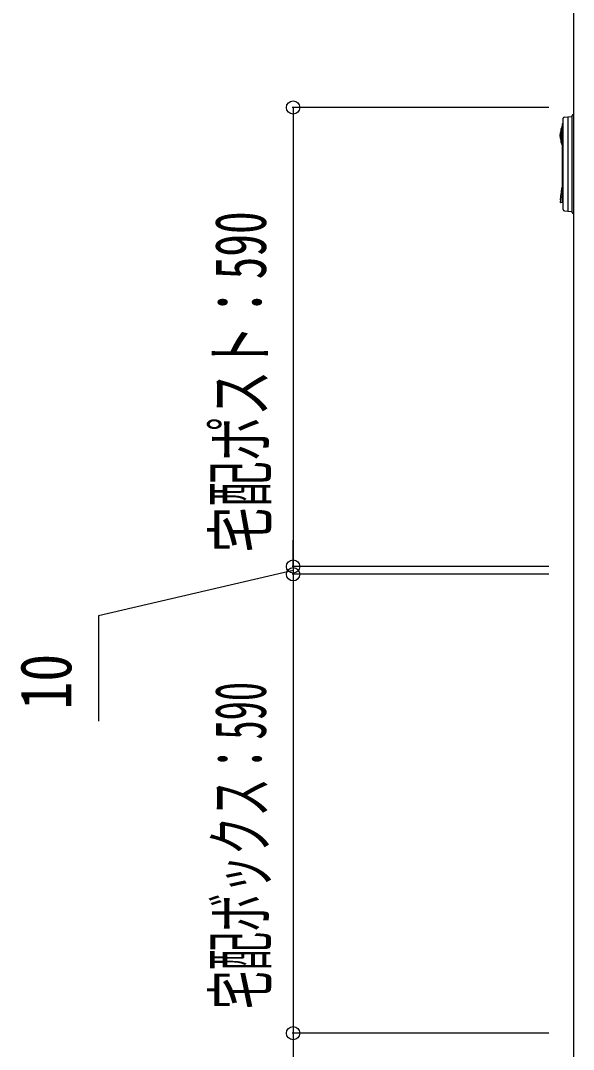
# Model space of a CAD drawing. Units: millimetres, scale not verified. Extents: x -8410 to 8410, y -5940 to 5940.
# Drawn here: x 5290 to 6000, y -3339 to -2016 of the extents above; entities that cross this region are included whole.
import ezdxf
from ezdxf.enums import TextEntityAlignment as Align

# ---------------------------------------------------------------- set-up
doc = ezdxf.new("R2010")
doc.units = ezdxf.units.MM
doc.header["$LTSCALE"] = 30
for name, color, linetype in [('0-3_YKK_13', 4, 'Continuous'), ('0-4_YKK_A1', 4, 'Continuous'), ('0-5_YKK_D', 6, 'Continuous')]:
    doc.layers.add(name, color=color, linetype=linetype)
doc.styles.add('ＭＳ ゴシック', font='')
doc.styles.get('ＭＳ ゴシック').set_extended_font_data('MS Gothic')

msp = doc.modelspace()

# ---------------------------------------------------------------- linework, layer by layer
at = {"layer": '0-3_YKK_13'}
for p, q in [((5987, -2148.77), (5987, -2141.67)), ((5988.41, -2140.17), (5993.01, -2139.89)), ((5993.01, -2139.8), (5998.52, -2139.46)), ((5993.01, -2139.8), (5993.01, -2261)), ((5998.52, -2139.46), (5998.52, -2138.05)), ((5998.52, -2261.34), (5998.52, -2139.46)), ((6000.04, -2136.77), (5999.67, -2136.8)), ((5985.55, -2151.94), (5984.45, -2155.1)), ((5985.5, -2149.3), (5985.51, -2149.93)), ((5985.98, -2148.8), (5987, -2148.77)), ((5987, -2250.11), (5987, -2148.77)), ((5985.55, -2175.75), (5984.45, -2172.58)), ((5985.51, -2177.71), (5985.5, -2177.91)), ((5985.5, -2177.89), (5985.5, -2180.17)), ((5985.74, -2180.37), (5985.5, -2181.57)), ((5985.5, -2181.57), (5985.5, -2184.78)), ((5985.74, -2180.37), (5985.7, -2180.37)), ((5985.72, -2184.78), (5985.5, -2184.78)), ((5985.5, -2188.98), (5985.5, -2192.89)), ((5985.72, -2188.98), (5985.5, -2188.98)), ((5985.5, -2192.89), (5985.5, -2226.94)), ((5985.72, -2184.78), (5985.72, -2188.98)), ((5984.9, -2231.41), (5983.94, -2240.68)), ((5985.64, -2230.95), (5985.38, -2230.96)), ((5985.5, -2226.94), (5985.5, -2230.25)), ((5985.5, -2230.25), (5985.51, -2230.29)), ((5985.98, -2249.56), (5985.99, -2233.9)), ((5986.11, -2233.37), (5986.11, -2233.39)), ((5986.11, -2233.39), (5986.16, -2233.48)), ((5983.34, -2242.54), (5982.95, -2246.35)), ((5983.33, -2246.57), (5983.05, -2249.25)), ((5983.33, -2246.57), (5983.2, -2246.57)), ((5983.38, -2246.57), (5983.33, -2246.57)), ((5983.82, -2242.37), (5983.38, -2246.57)), ((5983.59, -2242.36), (5983.76, -2242.36)), ((5983.76, -2242.36), (5983.94, -2240.68)), ((5983.76, -2242.36), (5983.82, -2242.37)), ((5983.5, -2249.8), (5983.94, -2249.84)), ((5987, -2250.11), (5983.94, -2249.84)), ((5987, -2259.13), (5987, -2250.11)), ((5988.41, -2260.63), (5993.01, -2260.91)), ((5993.01, -2261), (5998.52, -2261.34)), ((5998.52, -2262.75), (5998.52, -2261.34)), ((6000.04, -2264.03), (5999.67, -2264))]:
    msp.add_line(p, q, dxfattribs=at)
for points in [[(5985.51, -2149.93), (5985.52, -2150.36), (5985.55, -2151.94)], [(5985.5, -2180.17), (5985.51, -2180.22), (5985.54, -2180.29), (5985.6, -2180.34), (5985.67, -2180.37), (5985.7, -2180.37)], [(5985.56, -2175.65), (5985.54, -2176.62), (5985.52, -2177.33), (5985.51, -2177.76)], [(5985.38, -2230.96), (5985.23, -2230.99), (5985.09, -2231.07), (5984.98, -2231.19), (5984.92, -2231.33), (5984.9, -2231.41)], [(5985.51, -2230.29), (5985.64, -2230.95), (5985.78, -2231.68), (5986.11, -2233.37)]]:
    msp.add_lwpolyline(points, dxfattribs=at)
for centre, radius, start, end in [((5988.51, -2141.67), 1.5, 93.49686, 180.00191), ((5999.77, -2138.05), 1.25, 94.96598, 179.99281), ((5255.82, -2163.84), 728.69, 0.50012, 0.68716), ((5986, -2149.3), 0.5, 91.97583, 179.76329), ((5500.61, -2164.06), 485.09, 358.63058, 1.43196), ((5993.69, -2163.84), 11.2, 150.59628, 209.40372), ((5993.69, -2163.84), 11.2, 145.3866, 150.59628), ((5255.82, -2163.84), 728.69, 359.49988, 0.50012), ((5993.69, -2163.84), 11.2, 209.40372, 214.6134), ((5255.82, -2163.84), 728.69, 359.31284, 359.49988), ((5986.61, -2233.92), 0.625, 135.72781, 178.40799), ((5983.19, -2246.33), 0.245, 185.51252, 271.26225), ((5983.56, -2242.59), 0.226, 82.89221, 168.73386), ((5983.55, -2249.3), 0.501, 174.11895, 265.00039), ((5986.45, -2249.58), 0.475, 177.10971, 263.73397), ((5988.51, -2259.13), 1.5, 179.98475, 266.50716), ((5999.77, -2262.75), 1.25, 180.00719, 265.03402)]:
    msp.add_arc(centre, radius, start, end, dxfattribs=at)
at = {"layer": '0-4_YKK_A1'}
msp.add_line((6000.04, -1960.9), (6000.04, -3413.4), dxfattribs=at)
msp.add_line((6000.04, -1960.9), (6000.04, -3413.4), dxfattribs=at)
at = {"layer": '0-5_YKK_D'}
for p, q in [((5968.54, -2127.9), (5639.04, -2127.9)), ((5640.04, -2127.9), (5640.04, -2717.9)), ((5640.04, -2717.9), (5640.04, -2683.9)), ((5968.54, -2717.9), (5639.04, -2717.9)), ((5968.54, -2717.9), (5639.04, -2717.9)), ((5640.04, -2717.9), (5640.04, -2727.9)), ((5640.04, -2717.9), (5640.04, -2727.9)), ((5968.54, -2727.9), (5639.04, -2727.9)), ((5968.54, -2727.9), (5639.04, -2727.9)), ((5640.04, -2727.9), (5640.04, -3317.9)), ((5640.04, -2727.9), (5640.04, -2761.9)), ((5968.54, -3317.9), (5639.04, -3317.9)), ((5968.54, -3317.9), (5639.04, -3317.9))]:
    msp.add_line(p, q, dxfattribs=at)
for points in [[(5640.04, -2722.9), (5390.04, -2781.34), (5390.04, -2916.94)], [(5640.04, -3317.9), (5640.04, -3450.4), (5640.04, -3797.6)]]:
    msp.add_lwpolyline(points, dxfattribs=at)
for centre in [(5640.04, -2127.9), (5640.04, -2717.9), (5640.04, -2717.9), (5640.04, -2727.9), (5640.04, -2727.9), (5640.04, -3317.9), (5640.04, -3317.9)]:
    msp.add_circle(centre, 8.5, dxfattribs=at)

# ---------------------------------------------------------------- texts
at = {"layer": '0-5_YKK_D', "style": 'ＭＳ ゴシック'}
for s, width, p in [('宅配ポスト：590', 0.65, (5625.04, -2699.8)), ('10', 0.8, (5375.04, -2901.94)), ('宅配ボックス：590', 0.55, (5625.04, -3286.9))]:
    msp.add_text(s, height=65.98, rotation=90, dxfattribs=dict(at, width=width)).set_placement(p, align=Align.BOTTOM_LEFT)

doc.saveas('drawing.dxf')
